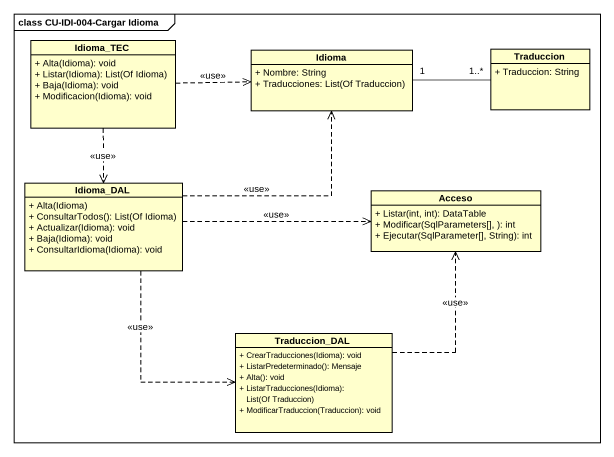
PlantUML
@startuml
mainframe class CU-IDI-004-Cargar Idioma
hide circle
hide empty members
skinparam classAttributeIconSize 0
class Idioma_TEC {
  + Alta(Idioma): void
  + Listar(Idioma): List(Of Idioma)
  + Baja(Idioma): void
  + Modificacion(Idioma): void
}
class Idioma {
  + Nombre: String
  {field} + Traducciones: List(Of Traduccion)
}
class Traduccion {
  + Traduccion: String
}
class Idioma_DAL {
  + Alta(Idioma)
  + ConsultarTodos(): List(Of Idioma)
  + Actualizar(Idioma): void
  + Baja(Idioma): void
  + ConsultarIdioma(Idioma): void
}
class Acceso {
  + Listar(int, int): DataTable
  + Modificar(SqlParameters[], ): int
  + Ejecutar(SqlParameter[], String): int
}
class Traduccion_DAL {
  + CrearTraducciones(Idioma): void
  + ListarPredeterminado(): Mensaje
  + Alta(): void
  + ListarTraducciones(Idioma): List(Of Traduccion)
  + ModificarTraduccion(Traduccion): void
}
Idioma_TEC .right.> Idioma : <<use>>
Idioma_TEC ..> Idioma_DAL : <<use>>
Idioma "1" -right- "1..*" Traduccion
Idioma_DAL .up.> Idioma : <<use>>
Idioma_DAL .right.> Acceso : <<use>>
Idioma_DAL ..> Traduccion_DAL : <<use>>
Traduccion_DAL .up.> Acceso : <<use>>
@enduml
